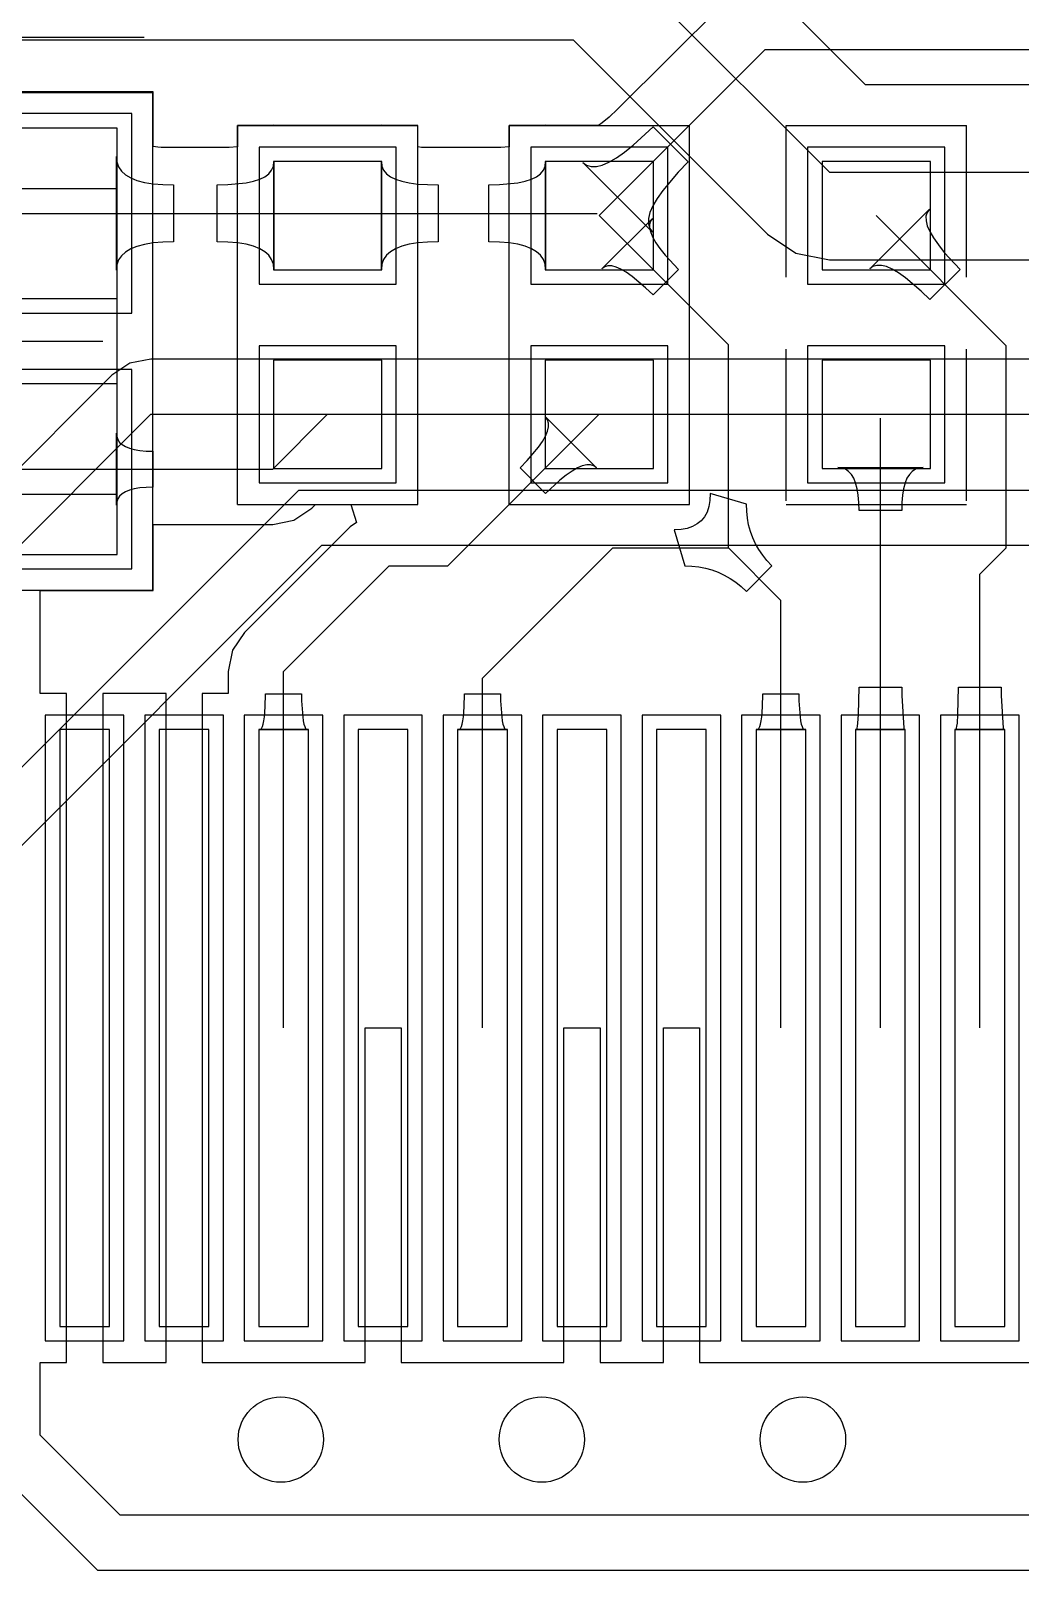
# Model space of a CAD drawing. Header units: millimetres. Extents: x 57.2 to 126.2, y 70.1 to 101.2.
# Drawn here: x 80.61 to 87.58, y 75.86 to 86.7 of the extents above; entities that cross this region are included whole.
import ezdxf

# ---------------------------------------------------------------- set-up
doc = ezdxf.new("R2010")
doc.units = ezdxf.units.MM
for name, color, linetype in [('BottomLayer', 5, 'Continuous'), ('Mechanical13', 56, 'Continuous'), ('Mechanical15', 56, 'Continuous'), ('MultiLayer', 9, 'Continuous'), ('TopLayer', 1, 'Continuous'), ('TopOverlay', 2, 'Continuous'), ('TopPaste', 8, 'Continuous'), ('TopSolder', 216, 'Continuous')]:
    doc.layers.add(name, color=color, linetype=linetype)

# ---------------------------------------------------------------- blocks, each defined once
blk = doc.blocks.new('C0603_10')
at = {"layer": 'TopLayer'}
for p, q in [((-0.356, 0.559), (-0.356, -0.203)), ((0.406, 0.559), (-0.356, 0.559)), ((0.406, -0.203), (0.406, 0.559)), ((1.041, 0.559), (1.041, -0.203)), ((1.803, 0.559), (1.041, 0.559)), ((1.803, -0.203), (1.803, 0.559)), ((-0.356, -0.203), (0.406, -0.203)), ((1.041, -0.203), (1.803, -0.203))]:
    blk.add_line(p, q, dxfattribs=at)
at = {"layer": 'TopOverlay'}
for p, q in [((0.457, 0.813), (-0.61, 0.813)), ((-0.61, -0.457), (-0.61, 0.813)), ((2.032, 0.813), (0.965, 0.813)), ((2.057, -0.457), (2.057, 0.813)), ((0.457, -0.457), (-0.61, -0.457)), ((2.032, -0.457), (0.965, -0.457))]:
    blk.add_line(p, q, dxfattribs=at)
at = {"layer": 'TopPaste'}
for p, q in [((-0.356, 0.559), (-0.356, -0.203)), ((0.406, 0.559), (-0.356, 0.559)), ((0.406, -0.203), (0.406, 0.559)), ((1.041, 0.559), (1.041, -0.203)), ((1.803, 0.559), (1.041, 0.559)), ((1.803, -0.203), (1.803, 0.559)), ((-0.356, -0.203), (0.406, -0.203)), ((1.041, -0.203), (1.803, -0.203))]:
    blk.add_line(p, q, dxfattribs=at)
at = {"layer": 'TopSolder'}
for p, q in [((-0.457, 0.66), (-0.457, -0.305)), ((0.508, 0.66), (-0.457, 0.66)), ((0.508, -0.305), (0.508, 0.66)), ((0.94, 0.66), (0.94, -0.305)), ((1.905, 0.66), (0.94, 0.66)), ((1.905, -0.305), (1.905, 0.66)), ((-0.457, -0.305), (0.508, -0.305)), ((0.94, -0.305), (1.905, -0.305))]:
    blk.add_line(p, q, dxfattribs=at)
blk = doc.blocks.new('1_4148_20')
at = {"layer": 'Mechanical13'}
for p, q in [((-0.257, 0.722), (-0.257, -0.678)), ((1.893, 0.722), (-0.257, 0.722)), ((1.893, 0.722), (1.893, -0.678)), ((-0.257, -0.678), (1.893, -0.678))]:
    blk.add_line(p, q, dxfattribs=at)
at = {"layer": 'Mechanical15'}
for p, q in [((-0.932, 0.972), (-0.932, -0.928)), ((-0.932, 0.972), (2.568, 0.972)), ((2.568, 0.972), (2.568, -0.928)), ((0.818, 0.522), (0.818, -0.478)), ((0.318, 0.022), (1.318, 0.022)), ((-0.932, -0.928), (2.568, -0.928))]:
    blk.add_line(p, q, dxfattribs=at)
at = {"layer": 'TopLayer'}
for p, q in [((0.518, 0.722), (-0.682, 0.722)), ((-0.682, 0.722), (-0.682, -0.678)), ((0.518, -0.678), (0.518, 0.722)), ((2.318, 0.722), (1.118, 0.722)), ((1.118, 0.722), (1.118, -0.678)), ((2.318, -0.678), (2.318, 0.722)), ((-0.682, -0.678), (0.518, -0.678)), ((1.118, -0.678), (2.318, -0.678))]:
    blk.add_line(p, q, dxfattribs=at)
at = {"layer": 'TopOverlay'}
for p, q in [((2.957, 0.983), (2.957, -0.867)), ((0.818, 0.622), (0.818, -0.578))]:
    blk.add_line(p, q, dxfattribs=at)
at = {"layer": 'TopPaste'}
for p, q in [((0.518, 0.722), (-0.682, 0.722)), ((-0.682, 0.722), (-0.682, -0.678)), ((0.518, -0.678), (0.518, 0.722)), ((2.318, 0.722), (1.118, 0.722)), ((1.118, 0.722), (1.118, -0.678)), ((2.318, -0.678), (2.318, 0.722)), ((-0.682, -0.678), (0.518, -0.678)), ((1.118, -0.678), (2.318, -0.678))]:
    blk.add_line(p, q, dxfattribs=at)
at = {"layer": 'TopSolder'}
for p, q in [((0.62, 0.824), (-0.784, 0.824)), ((-0.784, 0.824), (-0.784, -0.78)), ((0.62, -0.78), (0.62, 0.824)), ((2.42, 0.824), (1.016, 0.824)), ((1.016, 0.824), (1.016, -0.78)), ((2.42, -0.78), (2.42, 0.824)), ((-0.784, -0.78), (0.62, -0.78)), ((1.016, -0.78), (2.42, -0.78))]:
    blk.add_line(p, q, dxfattribs=at)
blk = doc.blocks.new('R0603_28')
at = {"layer": 'TopLayer'}
for p, q in [((-1.079, 0.381), (-1.079, -0.381)), ((-0.317, 0.381), (-1.079, 0.381)), ((-0.317, -0.381), (-0.317, 0.381)), ((0.317, 0.381), (0.317, -0.381)), ((1.079, 0.381), (0.317, 0.381)), ((1.079, -0.381), (1.079, 0.381)), ((-1.079, -0.381), (-0.317, -0.381)), ((0.317, -0.381), (1.079, -0.381))]:
    blk.add_line(p, q, dxfattribs=at)
at = {"layer": 'TopOverlay'}
for p, q in [((1.333, 0.635), (-1.333, 0.635)), ((-1.333, -0.635), (-1.333, 0.635)), ((1.333, -0.635), (1.333, 0.635)), ((1.333, -0.635), (-1.333, -0.635))]:
    blk.add_line(p, q, dxfattribs=at)
at = {"layer": 'TopPaste'}
for p, q in [((-1.079, 0.381), (-1.079, -0.381)), ((-0.317, 0.381), (-1.079, 0.381)), ((-0.317, -0.381), (-0.317, 0.381)), ((0.317, 0.381), (0.317, -0.381)), ((1.079, 0.381), (0.317, 0.381)), ((1.079, -0.381), (1.079, 0.381)), ((-1.079, -0.381), (-0.317, -0.381)), ((0.317, -0.381), (1.079, -0.381))]:
    blk.add_line(p, q, dxfattribs=at)
at = {"layer": 'TopSolder'}
for p, q in [((-1.181, 0.483), (-1.181, -0.483)), ((-0.216, 0.483), (-1.181, 0.483)), ((-0.216, -0.483), (-0.216, 0.483)), ((0.216, 0.483), (0.216, -0.483)), ((1.181, 0.483), (0.216, 0.483)), ((1.181, -0.483), (1.181, 0.483)), ((-1.181, -0.483), (-0.216, -0.483)), ((0.216, -0.483), (1.181, -0.483))]:
    blk.add_line(p, q, dxfattribs=at)
blk = doc.blocks.new('R0603_34')
at = {"layer": 'TopLayer'}
for p, q in [((-1.079, 0.381), (-1.079, -0.381)), ((-0.317, 0.381), (-1.079, 0.381)), ((-0.317, -0.381), (-0.317, 0.381)), ((0.317, 0.381), (0.317, -0.381)), ((1.079, 0.381), (0.317, 0.381)), ((1.079, -0.381), (1.079, 0.381)), ((-1.079, -0.381), (-0.317, -0.381)), ((0.317, -0.381), (1.079, -0.381))]:
    blk.add_line(p, q, dxfattribs=at)
at = {"layer": 'TopOverlay'}
for p, q in [((1.333, 0.635), (-1.333, 0.635)), ((-1.333, -0.635), (-1.333, 0.635)), ((1.333, -0.635), (1.333, 0.635)), ((1.333, -0.635), (-1.333, -0.635))]:
    blk.add_line(p, q, dxfattribs=at)
at = {"layer": 'TopPaste'}
for p, q in [((-1.079, 0.381), (-1.079, -0.381)), ((-0.317, 0.381), (-1.079, 0.381)), ((-0.317, -0.381), (-0.317, 0.381)), ((0.317, 0.381), (0.317, -0.381)), ((1.079, 0.381), (0.317, 0.381)), ((1.079, -0.381), (1.079, 0.381)), ((-1.079, -0.381), (-0.317, -0.381)), ((0.317, -0.381), (1.079, -0.381))]:
    blk.add_line(p, q, dxfattribs=at)
at = {"layer": 'TopSolder'}
for p, q in [((-1.181, 0.483), (-1.181, -0.483)), ((-0.216, 0.483), (-1.181, 0.483)), ((-0.216, -0.483), (-0.216, 0.483)), ((0.216, 0.483), (0.216, -0.483)), ((1.181, 0.483), (0.216, 0.483)), ((1.181, -0.483), (1.181, 0.483)), ((-1.181, -0.483), (-0.216, -0.483)), ((0.216, -0.483), (1.181, -0.483))]:
    blk.add_line(p, q, dxfattribs=at)
blk = doc.blocks.new('SSH1106_B_50')
at = {"layer": 'TopLayer'}
for p, q in [((11.851, -5.23), (11.851, -9.43)), ((12.201, -5.23), (11.851, -5.23)), ((12.201, -9.43), (12.201, -5.23)), ((12.551, -5.23), (12.551, -9.43)), ((12.901, -5.23), (12.551, -5.23)), ((12.901, -9.43), (12.901, -5.23)), ((13.251, -5.23), (13.251, -9.43)), ((13.601, -5.23), (13.251, -5.23)), ((13.601, -9.43), (13.601, -5.23)), ((13.951, -5.23), (13.951, -9.43)), ((14.301, -5.23), (13.951, -5.23)), ((14.301, -9.43), (14.301, -5.23)), ((14.651, -5.23), (14.651, -9.43)), ((15.001, -5.23), (14.651, -5.23)), ((15.001, -9.43), (15.001, -5.23)), ((15.351, -5.23), (15.351, -9.43)), ((15.701, -5.23), (15.351, -5.23)), ((15.701, -9.43), (15.701, -5.23)), ((16.051, -5.23), (16.051, -9.43)), ((16.401, -5.23), (16.051, -5.23)), ((16.401, -9.43), (16.401, -5.23)), ((16.751, -5.23), (16.751, -9.43)), ((17.101, -5.23), (16.751, -5.23)), ((17.101, -9.43), (17.101, -5.23)), ((17.451, -5.23), (17.451, -9.43)), ((17.801, -5.23), (17.451, -5.23)), ((17.801, -9.43), (17.801, -5.23)), ((18.151, -5.23), (18.151, -9.43)), ((18.501, -5.23), (18.151, -5.23)), ((18.501, -9.43), (18.501, -5.23)), ((11.851, -9.43), (12.201, -9.43)), ((12.551, -9.43), (12.901, -9.43)), ((13.251, -9.43), (13.601, -9.43)), ((13.951, -9.43), (14.301, -9.43)), ((14.651, -9.43), (15.001, -9.43)), ((15.351, -9.43), (15.701, -9.43)), ((16.051, -9.43), (16.401, -9.43)), ((16.751, -9.43), (17.101, -9.43)), ((17.451, -9.43), (17.801, -9.43)), ((18.151, -9.43), (18.501, -9.43))]:
    blk.add_line(p, q, dxfattribs=at)
at = {"layer": 'TopPaste'}
for p, q in [((11.851, -5.23), (11.851, -9.43)), ((12.201, -5.23), (11.851, -5.23)), ((12.201, -9.43), (12.201, -5.23)), ((12.551, -5.23), (12.551, -9.43)), ((12.901, -5.23), (12.551, -5.23)), ((12.901, -9.43), (12.901, -5.23)), ((13.251, -5.23), (13.251, -9.43)), ((13.601, -5.23), (13.251, -5.23)), ((13.601, -9.43), (13.601, -5.23)), ((13.951, -5.23), (13.951, -9.43)), ((14.301, -5.23), (13.951, -5.23)), ((14.301, -9.43), (14.301, -5.23)), ((14.651, -5.23), (14.651, -9.43)), ((15.001, -5.23), (14.651, -5.23)), ((15.001, -9.43), (15.001, -5.23)), ((15.351, -5.23), (15.351, -9.43)), ((15.701, -5.23), (15.351, -5.23)), ((15.701, -9.43), (15.701, -5.23)), ((16.051, -5.23), (16.051, -9.43)), ((16.401, -5.23), (16.051, -5.23)), ((16.401, -9.43), (16.401, -5.23)), ((16.751, -5.23), (16.751, -9.43)), ((17.101, -5.23), (16.751, -5.23)), ((17.101, -9.43), (17.101, -5.23)), ((17.451, -5.23), (17.451, -9.43)), ((17.801, -5.23), (17.451, -5.23)), ((17.801, -9.43), (17.801, -5.23)), ((18.151, -5.23), (18.151, -9.43)), ((18.501, -5.23), (18.151, -5.23)), ((18.501, -9.43), (18.501, -5.23)), ((11.851, -9.43), (12.201, -9.43)), ((12.551, -9.43), (12.901, -9.43)), ((13.251, -9.43), (13.601, -9.43)), ((13.951, -9.43), (14.301, -9.43)), ((14.651, -9.43), (15.001, -9.43)), ((15.351, -9.43), (15.701, -9.43)), ((16.051, -9.43), (16.401, -9.43)), ((16.751, -9.43), (17.101, -9.43)), ((17.451, -9.43), (17.801, -9.43)), ((18.151, -9.43), (18.501, -9.43))]:
    blk.add_line(p, q, dxfattribs=at)
at = {"layer": 'TopSolder'}
for p, q in [((11.75, -5.128), (11.75, -9.531)), ((12.303, -5.128), (11.75, -5.128)), ((12.303, -9.531), (12.303, -5.128)), ((12.45, -5.128), (12.45, -9.531)), ((13.003, -5.128), (12.45, -5.128)), ((13.003, -9.531), (13.003, -5.128)), ((13.15, -5.128), (13.15, -9.531)), ((13.703, -5.128), (13.15, -5.128)), ((13.703, -9.531), (13.703, -5.128)), ((13.85, -5.128), (13.85, -9.531)), ((14.403, -5.128), (13.85, -5.128)), ((14.403, -9.531), (14.403, -5.128)), ((14.55, -5.128), (14.55, -9.531)), ((15.103, -5.128), (14.55, -5.128)), ((15.103, -9.531), (15.103, -5.128)), ((15.25, -5.128), (15.25, -9.531)), ((15.803, -5.128), (15.25, -5.128)), ((15.803, -9.531), (15.803, -5.128)), ((15.95, -5.128), (15.95, -9.531)), ((16.503, -5.128), (15.95, -5.128)), ((16.503, -9.531), (16.503, -5.128)), ((16.65, -5.128), (16.65, -9.531)), ((17.203, -5.128), (16.65, -5.128)), ((17.203, -9.531), (17.203, -5.128)), ((17.35, -5.128), (17.35, -9.531)), ((17.903, -5.128), (17.35, -5.128)), ((17.903, -9.531), (17.903, -5.128)), ((18.05, -5.128), (18.05, -9.531)), ((18.603, -5.128), (18.05, -5.128)), ((18.603, -9.531), (18.603, -5.128)), ((11.75, -9.531), (12.303, -9.531)), ((12.45, -9.531), (13.003, -9.531)), ((13.15, -9.531), (13.703, -9.531)), ((13.85, -9.531), (14.403, -9.531)), ((14.55, -9.531), (15.103, -9.531)), ((15.25, -9.531), (15.803, -9.531)), ((15.95, -9.531), (16.503, -9.531)), ((16.65, -9.531), (17.203, -9.531)), ((17.35, -9.531), (17.903, -9.531)), ((18.05, -9.531), (18.603, -9.531))]:
    blk.add_line(p, q, dxfattribs=at)

msp = doc.modelspace()

# ---------------------------------------------------------------- linework, layer by layer
at = {"layer": 'BottomLayer'}
for p, q in [((86.488, 86.315), (85.119, 87.684)), ((84.684, 87.249), (86.233, 85.7)), ((78.715, 86.633), (84.429, 86.633)), ((84.429, 86.633), (85.798, 85.264)), ((96.241, 86.315), (86.488, 86.315)), ((86.233, 85.7), (96.241, 85.7)), ((85.798, 85.264), (85.997, 85.131)), ((85.997, 85.131), (86.233, 85.084)), ((86.233, 85.084), (96.241, 85.084)), ((81.458, 84.386), (81.309, 84.357)), ((98.155, 84.386), (81.458, 84.386)), ((81.183, 84.272), (77.703, 80.793)), ((81.309, 84.357), (81.183, 84.272)), ((77.978, 80.518), (81.458, 83.998)), ((81.458, 83.998), (103.911, 83.998)), ((79.756, 80.721), (82.499, 83.464)), ((82.499, 83.464), (104.096, 83.464)), ((80.144, 80.56), (82.66, 83.076)), ((82.66, 83.076), (90.666, 83.076))]:
    msp.add_line(p, q, dxfattribs=at)
for centre in [(82.372, 76.784), (84.209, 76.784), (86.047, 76.784)]:
    msp.add_circle(centre, 0.3, dxfattribs=at)
at = {"layer": 'MultiLayer'}
for centre in [(82.372, 76.784), (84.209, 76.784), (86.047, 76.784)]:
    msp.add_circle(centre, 0.3, dxfattribs=at)
at = {"layer": 'TopLayer'}
for p, q in [((85.473, 86.872), (84.743, 86.143)), ((84.614, 85.395), (85.782, 86.563)), ((85.782, 86.563), (91.567, 86.563)), ((81.475, 86.265), (79.567, 86.265)), ((81.475, 85.881), (81.475, 86.265)), ((84.743, 86.143), (84.683, 86.087)), ((82.315, 86.03), (82.067, 86.03)), ((82.067, 86.03), (82.067, 85.88)), ((82.324, 86.032), (82.315, 86.03)), ((82.334, 86.03), (82.324, 86.032)), ((83.071, 86.03), (82.334, 86.03)), ((83.08, 86.032), (83.071, 86.03)), ((83.09, 86.03), (83.08, 86.032)), ((83.337, 86.03), (83.09, 86.03)), ((83.337, 85.879), (83.337, 86.03)), ((84.226, 86.03), (83.979, 86.03)), ((83.979, 86.03), (83.979, 85.88)), ((84.236, 86.032), (84.226, 86.03)), ((84.245, 86.03), (84.236, 86.032)), ((84.609, 86.03), (84.245, 86.03)), ((84.635, 86.048), (84.609, 86.03)), ((84.683, 86.087), (84.635, 86.048)), ((84.853, 85.891), (84.992, 86.02)), ((84.992, 86.02), (85.239, 85.773)), ((84.791, 85.841), (84.853, 85.891)), ((81.215, 85.011), (81.215, 85.811)), ((81.215, 85.811), (81.219, 85.773)), ((81.506, 85.876), (81.475, 85.881)), ((81.531, 85.874), (81.506, 85.876)), ((82.01, 85.874), (81.531, 85.874)), ((82.067, 85.88), (82.01, 85.874)), ((83.363, 85.875), (83.337, 85.879)), ((83.381, 85.874), (83.363, 85.875)), ((83.922, 85.874), (83.381, 85.874)), ((83.979, 85.88), (83.922, 85.874)), ((84.682, 85.771), (84.734, 85.801)), ((84.734, 85.801), (84.791, 85.841)), ((81.219, 85.773), (81.231, 85.739)), ((81.231, 85.739), (81.252, 85.709)), ((81.252, 85.709), (81.28, 85.683)), ((81.28, 85.683), (81.316, 85.661)), ((82.26, 85.669), (82.288, 85.69)), ((82.288, 85.69), (82.308, 85.715)), ((82.308, 85.715), (82.32, 85.742)), ((82.32, 85.742), (82.324, 85.773)), ((82.324, 85.773), (82.324, 85.017)), ((83.08, 85.017), (83.08, 85.773)), ((83.08, 85.773), (83.084, 85.742)), ((83.084, 85.742), (83.096, 85.715)), ((83.096, 85.715), (83.116, 85.69)), ((83.116, 85.69), (83.144, 85.669)), ((84.172, 85.669), (84.2, 85.69)), ((84.2, 85.69), (84.22, 85.715)), ((84.22, 85.715), (84.232, 85.742)), ((84.232, 85.742), (84.236, 85.773)), ((84.236, 85.773), (84.236, 85.017)), ((84.989, 85.278), (84.497, 85.77)), ((84.497, 85.77), (84.524, 85.75)), ((84.524, 85.75), (84.556, 85.741)), ((84.556, 85.741), (84.593, 85.741)), ((84.593, 85.741), (84.635, 85.751)), ((84.635, 85.751), (84.682, 85.771)), ((85.17, 85.701), (85.06, 85.572)), ((85.239, 85.773), (85.17, 85.701)), ((81.316, 85.661), (81.36, 85.643)), ((81.36, 85.643), (81.413, 85.629)), ((81.413, 85.629), (81.473, 85.619)), ((81.473, 85.619), (81.542, 85.613)), ((81.542, 85.613), (81.618, 85.611)), ((81.618, 85.611), (81.618, 85.211)), ((81.924, 85.611), (82, 85.613)), ((81.924, 85.211), (81.924, 85.611)), ((82, 85.613), (82.128, 85.626)), ((82.128, 85.626), (82.18, 85.637)), ((82.18, 85.637), (82.224, 85.651)), ((82.224, 85.651), (82.26, 85.669)), ((83.144, 85.669), (83.18, 85.651)), ((83.18, 85.651), (83.224, 85.637)), ((83.224, 85.637), (83.276, 85.626)), ((83.276, 85.626), (83.336, 85.617)), ((83.336, 85.617), (83.404, 85.613)), ((83.404, 85.613), (83.48, 85.611)), ((83.48, 85.611), (83.48, 85.211)), ((83.836, 85.611), (83.912, 85.613)), ((83.836, 85.211), (83.836, 85.611)), ((83.912, 85.613), (84.04, 85.626)), ((84.04, 85.626), (84.092, 85.637)), ((84.092, 85.637), (84.136, 85.651)), ((84.136, 85.651), (84.172, 85.669)), ((85.06, 85.572), (85.02, 85.515)), ((84.99, 85.463), (84.97, 85.416)), ((85.02, 85.515), (84.99, 85.463)), ((80.521, 85.411), (84.598, 85.411)), ((84.614, 85.395), (85.522, 84.487)), ((84.632, 85.02), (84.989, 85.376)), ((84.97, 85.416), (84.96, 85.374)), ((84.96, 85.374), (84.96, 85.337)), ((84.975, 85.357), (84.968, 85.333)), ((84.989, 85.376), (84.975, 85.357)), ((86.517, 85.02), (86.938, 85.441)), ((86.563, 85.395), (87.478, 84.48)), ((86.921, 85.418), (86.913, 85.391)), ((86.913, 85.391), (86.914, 85.359)), ((86.914, 85.359), (86.922, 85.323)), ((86.938, 85.441), (86.921, 85.418)), ((84.96, 85.337), (84.969, 85.305)), ((84.968, 85.333), (84.968, 85.307)), ((84.968, 85.307), (84.976, 85.276)), ((84.969, 85.305), (84.989, 85.278)), ((84.976, 85.276), (84.99, 85.242)), ((84.99, 85.242), (85.012, 85.204)), ((86.922, 85.323), (86.94, 85.283)), ((86.94, 85.283), (86.965, 85.238)), ((86.965, 85.238), (87, 85.189)), ((81.28, 85.139), (81.252, 85.113)), ((81.316, 85.161), (81.28, 85.139)), ((81.36, 85.179), (81.316, 85.161)), ((81.413, 85.193), (81.36, 85.179)), ((81.473, 85.203), (81.413, 85.193)), ((81.542, 85.209), (81.473, 85.203)), ((81.618, 85.211), (81.542, 85.209)), ((82, 85.209), (81.924, 85.211)), ((82.068, 85.203), (82, 85.209)), ((82.128, 85.194), (82.068, 85.203)), ((82.18, 85.18), (82.128, 85.194)), ((82.224, 85.162), (82.18, 85.18)), ((82.26, 85.141), (82.224, 85.162)), ((82.288, 85.116), (82.26, 85.141)), ((83.144, 85.141), (83.116, 85.116)), ((83.18, 85.162), (83.144, 85.141)), ((83.224, 85.18), (83.18, 85.162)), ((83.276, 85.194), (83.224, 85.18)), ((83.336, 85.203), (83.276, 85.194)), ((83.404, 85.209), (83.336, 85.203)), ((83.48, 85.211), (83.404, 85.209)), ((83.912, 85.209), (83.836, 85.211)), ((83.98, 85.203), (83.912, 85.209)), ((84.04, 85.194), (83.98, 85.203)), ((84.092, 85.18), (84.04, 85.194)), ((84.136, 85.162), (84.092, 85.18)), ((84.172, 85.141), (84.136, 85.162)), ((84.2, 85.116), (84.172, 85.141)), ((85.012, 85.204), (85.041, 85.163)), ((85.041, 85.163), (85.077, 85.118)), ((87, 85.189), (87.042, 85.136)), ((87.042, 85.136), (87.153, 85.017)), ((81.219, 85.049), (81.215, 85.011)), ((81.231, 85.083), (81.219, 85.049)), ((81.252, 85.113), (81.231, 85.083)), ((82.308, 85.087), (82.288, 85.116)), ((82.32, 85.054), (82.308, 85.087)), ((82.324, 85.017), (82.32, 85.054)), ((83.084, 85.054), (83.08, 85.017)), ((83.096, 85.087), (83.084, 85.054)), ((83.116, 85.116), (83.096, 85.087)), ((84.22, 85.087), (84.2, 85.116)), ((84.232, 85.054), (84.22, 85.087)), ((84.236, 85.017), (84.232, 85.054)), ((84.652, 85.034), (84.632, 85.02)), ((84.675, 85.041), (84.652, 85.034)), ((84.702, 85.041), (84.675, 85.041)), ((84.732, 85.033), (84.702, 85.041)), ((84.766, 85.018), (84.732, 85.033)), ((85.077, 85.118), (85.171, 85.017)), ((86.54, 85.037), (86.517, 85.02)), ((86.567, 85.045), (86.54, 85.037)), ((86.599, 85.044), (86.567, 85.045)), ((86.635, 85.036), (86.599, 85.044)), ((86.675, 85.018), (86.635, 85.036)), ((84.804, 84.997), (84.766, 85.018)), ((84.846, 84.967), (84.804, 84.997)), ((84.939, 84.888), (84.846, 84.967)), ((85.171, 85.017), (84.992, 84.837)), ((86.72, 84.993), (86.675, 85.018)), ((86.769, 84.958), (86.72, 84.993)), ((86.879, 84.864), (86.769, 84.958)), ((87.153, 85.017), (86.941, 84.805)), ((84.992, 84.837), (84.939, 84.888)), ((86.941, 84.805), (86.879, 84.864)), ((85.522, 83.058), (85.522, 84.487)), ((87.478, 83.058), (87.478, 84.48)), ((82.316, 83.611), (82.702, 83.998)), ((83.547, 82.931), (84.614, 83.998)), ((84.25, 83.959), (84.236, 83.979)), ((84.236, 83.979), (84.595, 83.62)), ((84.257, 83.936), (84.25, 83.959)), ((86.592, 79.68), (86.592, 83.969)), ((81.215, 83.357), (81.215, 83.865)), ((81.215, 83.865), (81.218, 83.841)), ((81.218, 83.841), (81.226, 83.819)), ((84.214, 83.807), (84.236, 83.844)), ((84.236, 83.844), (84.25, 83.878)), ((84.25, 83.878), (84.257, 83.909)), ((84.257, 83.909), (84.257, 83.936)), ((81.226, 83.819), (81.238, 83.8)), ((81.238, 83.8), (81.256, 83.784)), ((81.256, 83.784), (81.28, 83.77)), ((81.28, 83.77), (81.308, 83.758)), ((81.308, 83.758), (81.341, 83.749)), ((81.341, 83.749), (81.38, 83.743)), ((81.38, 83.743), (81.424, 83.739)), ((81.424, 83.739), (81.472, 83.738)), ((81.472, 83.738), (81.472, 83.484)), ((84.106, 83.672), (84.186, 83.765)), ((84.186, 83.765), (84.214, 83.807)), ((84.056, 83.62), (84.106, 83.672)), ((84.236, 83.44), (84.056, 83.62)), ((84.46, 83.62), (84.423, 83.598)), ((84.494, 83.634), (84.46, 83.62)), ((84.525, 83.641), (84.494, 83.634)), ((84.552, 83.641), (84.525, 83.641)), ((84.575, 83.634), (84.552, 83.641)), ((84.595, 83.62), (84.575, 83.634)), ((86.32, 83.62), (86.292, 83.623)), ((86.292, 83.623), (86.892, 83.623)), ((86.346, 83.611), (86.32, 83.62)), ((86.863, 83.62), (86.838, 83.611)), ((86.892, 83.623), (86.863, 83.62)), ((80.521, 83.611), (82.316, 83.611)), ((84.336, 83.534), (84.236, 83.44)), ((84.381, 83.57), (84.336, 83.534)), ((84.423, 83.598), (84.381, 83.57)), ((86.368, 83.596), (86.346, 83.611)), ((86.388, 83.574), (86.368, 83.596)), ((86.404, 83.547), (86.388, 83.574)), ((86.418, 83.514), (86.404, 83.547)), ((86.428, 83.474), (86.418, 83.514)), ((86.766, 83.514), (86.755, 83.474)), ((86.779, 83.547), (86.766, 83.514)), ((86.796, 83.574), (86.779, 83.547)), ((86.815, 83.596), (86.796, 83.574)), ((86.838, 83.611), (86.815, 83.596)), ((81.226, 83.403), (81.218, 83.381)), ((81.238, 83.422), (81.226, 83.403)), ((81.256, 83.438), (81.238, 83.422)), ((81.28, 83.452), (81.256, 83.438)), ((81.308, 83.464), (81.28, 83.452)), ((81.341, 83.473), (81.308, 83.464)), ((81.38, 83.479), (81.341, 83.473)), ((81.424, 83.483), (81.38, 83.479)), ((81.472, 83.484), (81.424, 83.483)), ((85.395, 83.439), (85.392, 83.391)), ((85.649, 83.365), (85.395, 83.439)), ((86.436, 83.429), (86.428, 83.474)), ((86.44, 83.377), (86.436, 83.429)), ((86.748, 83.429), (86.743, 83.377)), ((86.755, 83.474), (86.748, 83.429)), ((81.218, 83.381), (81.215, 83.357)), ((82.464, 83.252), (82.59, 83.336)), ((82.59, 83.336), (82.617, 83.363)), ((82.617, 83.363), (82.866, 83.363)), ((82.866, 83.363), (82.905, 83.236)), ((85.372, 83.309), (85.354, 83.276)), ((85.385, 83.348), (85.372, 83.309)), ((85.392, 83.391), (85.385, 83.348)), ((85.651, 83.315), (85.649, 83.365)), ((85.656, 83.266), (85.651, 83.315)), ((86.442, 83.32), (86.44, 83.377)), ((86.742, 83.32), (86.442, 83.32)), ((86.743, 83.377), (86.742, 83.32)), ((81.475, 82.757), (81.475, 83.223)), ((81.475, 83.223), (82.316, 83.223)), ((82.86, 83.206), (82.117, 82.463)), ((82.316, 83.223), (82.464, 83.252)), ((82.905, 83.236), (82.86, 83.206)), ((85.189, 83.188), (85.141, 83.185)), ((85.141, 83.185), (85.215, 82.931)), ((85.232, 83.195), (85.189, 83.188)), ((85.27, 83.208), (85.232, 83.195)), ((85.303, 83.226), (85.27, 83.208)), ((85.331, 83.248), (85.303, 83.226)), ((85.354, 83.276), (85.331, 83.248)), ((85.665, 83.219), (85.656, 83.266)), ((85.678, 83.173), (85.665, 83.219)), ((85.694, 83.129), (85.678, 83.173)), ((85.713, 83.087), (85.694, 83.129)), ((85.737, 83.045), (85.713, 83.087)), ((83.792, 82.141), (84.709, 83.058)), ((84.709, 83.058), (85.522, 83.058)), ((85.522, 83.058), (85.892, 82.688)), ((85.764, 83.006), (85.737, 83.045)), ((85.794, 82.968), (85.764, 83.006)), ((85.828, 82.931), (85.794, 82.968)), ((87.292, 82.872), (87.478, 83.058)), ((82.392, 82.188), (83.134, 82.931)), ((83.134, 82.931), (83.547, 82.931)), ((85.215, 82.931), (85.265, 82.929)), ((85.265, 82.929), (85.314, 82.924)), ((85.314, 82.924), (85.361, 82.915)), ((85.361, 82.915), (85.406, 82.902)), ((85.406, 82.902), (85.451, 82.886)), ((85.451, 82.886), (85.493, 82.866)), ((85.493, 82.866), (85.534, 82.843)), ((85.649, 82.751), (85.828, 82.931)), ((87.292, 79.68), (87.292, 82.872)), ((80.68, 82.034), (80.68, 82.757)), ((80.68, 82.757), (81.475, 82.757)), ((85.534, 82.843), (85.574, 82.816)), ((85.574, 82.816), (85.612, 82.786)), ((85.612, 82.786), (85.649, 82.751)), ((85.892, 79.68), (85.892, 82.688)), ((82.117, 82.463), (82.033, 82.337)), ((82.033, 82.337), (82.003, 82.188)), ((82.003, 82.188), (82.003, 82.034)), ((82.392, 79.68), (82.392, 82.188)), ((83.792, 79.68), (83.792, 82.141)), ((80.865, 82.034), (80.68, 82.034)), ((80.865, 79.68), (80.865, 82.034)), ((81.565, 82.034), (81.119, 82.034)), ((81.119, 82.034), (81.119, 79.68)), ((81.565, 79.68), (81.565, 82.034)), ((82.003, 82.034), (81.819, 82.034)), ((81.819, 82.034), (81.819, 79.68)), ((82.263, 81.939), (82.265, 82.031)), ((82.265, 82.031), (82.519, 82.031)), ((82.519, 82.031), (82.519, 81.982)), ((83.663, 81.939), (83.665, 82.031)), ((83.665, 82.031), (83.919, 82.031)), ((83.919, 82.031), (83.919, 81.982)), ((85.763, 81.939), (85.765, 82.031)), ((85.765, 82.031), (86.019, 82.031)), ((86.019, 82.031), (86.019, 81.982)), ((86.438, 81.885), (86.442, 82.077)), ((86.442, 82.077), (86.742, 82.077)), ((86.742, 82.077), (86.742, 82.02)), ((86.742, 82.02), (86.756, 81.789)), ((87.138, 81.885), (87.142, 82.077)), ((87.142, 82.077), (87.442, 82.077)), ((87.442, 82.077), (87.442, 82.02)), ((87.442, 82.02), (87.456, 81.789)), ((82.257, 81.868), (82.263, 81.939)), ((82.519, 81.982), (82.53, 81.84)), ((83.657, 81.868), (83.663, 81.939)), ((83.919, 81.982), (83.93, 81.84)), ((85.757, 81.868), (85.763, 81.939)), ((86.019, 81.982), (86.03, 81.84)), ((86.434, 81.825), (86.438, 81.885)), ((87.134, 81.825), (87.138, 81.885)), ((82.22, 81.777), (82.228, 81.779)), ((82.564, 81.777), (82.22, 81.777)), ((82.228, 81.779), (82.236, 81.787)), ((82.236, 81.787), (82.243, 81.8)), ((82.243, 81.8), (82.248, 81.817)), ((82.248, 81.817), (82.253, 81.84)), ((82.253, 81.84), (82.257, 81.868)), ((82.53, 81.84), (82.535, 81.817)), ((82.535, 81.817), (82.541, 81.8)), ((82.541, 81.8), (82.547, 81.787)), ((82.547, 81.787), (82.555, 81.779)), ((82.555, 81.779), (82.564, 81.777)), ((83.62, 81.777), (83.628, 81.779)), ((83.964, 81.777), (83.62, 81.777)), ((83.628, 81.779), (83.636, 81.787)), ((83.636, 81.787), (83.643, 81.8)), ((83.643, 81.8), (83.648, 81.817)), ((83.648, 81.817), (83.653, 81.84)), ((83.653, 81.84), (83.657, 81.868)), ((83.93, 81.84), (83.935, 81.817)), ((83.935, 81.817), (83.941, 81.8)), ((83.941, 81.8), (83.947, 81.787)), ((83.947, 81.787), (83.955, 81.779)), ((83.955, 81.779), (83.964, 81.777)), ((85.72, 81.777), (85.728, 81.779)), ((86.064, 81.777), (85.72, 81.777)), ((85.728, 81.779), (85.736, 81.787)), ((85.736, 81.787), (85.743, 81.8)), ((85.743, 81.8), (85.748, 81.817)), ((85.748, 81.817), (85.753, 81.84)), ((85.753, 81.84), (85.757, 81.868)), ((86.03, 81.84), (86.035, 81.817)), ((86.035, 81.817), (86.041, 81.8)), ((86.041, 81.8), (86.047, 81.787)), ((86.047, 81.787), (86.055, 81.779)), ((86.055, 81.779), (86.064, 81.777)), ((86.42, 81.777), (86.424, 81.78)), ((86.764, 81.777), (86.42, 81.777)), ((86.424, 81.78), (86.428, 81.789)), ((86.428, 81.789), (86.431, 81.804)), ((86.431, 81.804), (86.434, 81.825)), ((86.756, 81.789), (86.759, 81.78)), ((86.759, 81.78), (86.764, 81.777)), ((87.12, 81.777), (87.124, 81.78)), ((87.464, 81.777), (87.12, 81.777)), ((87.124, 81.78), (87.128, 81.789)), ((87.128, 81.789), (87.131, 81.804)), ((87.131, 81.804), (87.134, 81.825)), ((87.456, 81.789), (87.459, 81.78)), ((87.459, 81.78), (87.464, 81.777)), ((80.865, 77.326), (80.865, 79.68)), ((81.119, 79.68), (81.119, 77.326)), ((81.565, 77.326), (81.565, 79.68)), ((81.819, 79.68), (81.819, 77.326)), ((82.965, 77.326), (82.965, 79.68)), ((82.965, 79.68), (83.219, 79.68)), ((83.219, 79.68), (83.219, 77.326)), ((84.365, 77.326), (84.365, 79.68)), ((84.365, 79.68), (84.619, 79.68)), ((84.619, 79.68), (84.619, 77.326)), ((85.065, 77.326), (85.065, 79.68)), ((85.065, 79.68), (85.319, 79.68)), ((85.319, 79.68), (85.319, 77.326)), ((80.68, 76.816), (80.68, 77.326)), ((80.68, 77.326), (80.865, 77.326)), ((81.119, 77.326), (81.565, 77.326)), ((81.819, 77.326), (82.663, 77.326)), ((82.663, 77.326), (82.663, 77.326)), ((82.663, 77.326), (82.965, 77.326)), ((83.219, 77.326), (84.221, 77.326)), ((84.221, 77.326), (84.221, 77.326)), ((84.221, 77.326), (84.365, 77.326)), ((84.619, 77.326), (85.065, 77.326)), ((85.319, 77.326), (88.263, 77.326)), ((81.243, 76.253), (80.68, 76.816)), ((80.292, 76.655), (81.082, 75.865)), ((88.689, 76.253), (81.243, 76.253)), ((81.082, 75.865), (88.85, 75.865))]:
    msp.add_line(p, q, dxfattribs=at)
for centre in [(82.372, 76.784), (84.209, 76.784), (86.047, 76.784)]:
    msp.add_circle(centre, 0.3, dxfattribs=at)

# ---------------------------------------------------------------- block references
for name, p, rotation in [('SSH1106_B_50', (99.318, 72.35), 180), ('1_4148_20', (80.543, 83.693), 90), ('R0603_34', (82.702, 84.696), 270), ('R0603_28', (84.614, 84.696), 270), ('C0603_10', (86.385, 85.42), 270)]:
    msp.add_blockref(name, p, dxfattribs=dict(rotation=rotation))

doc.saveas('drawing.dxf')
